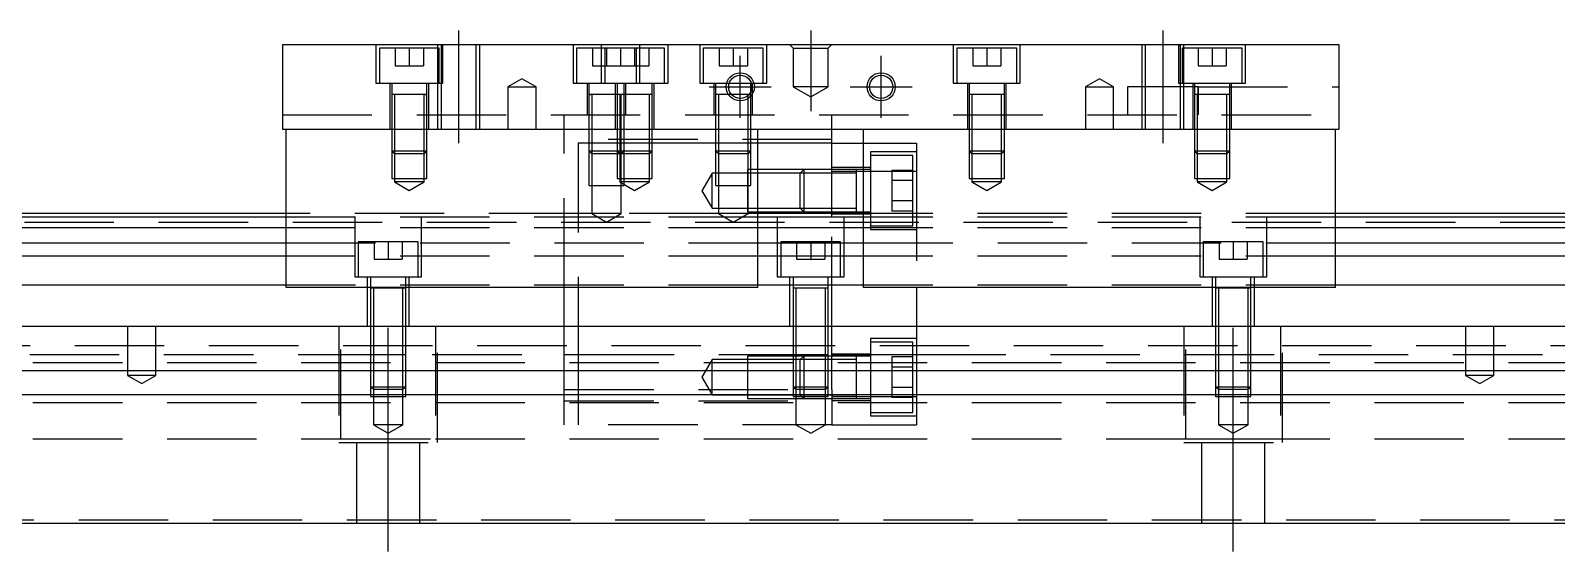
# Model space of a CAD drawing. Extents: x -20 to 870, y -279 to 102.
# Drawn here: x 209.2 to 425.9, y -243 to -169 of the extents above; entities that cross this region are included whole.
import ezdxf

# ---------------------------------------------------------------- set-up
doc = ezdxf.new("R2010")
doc.units = 0
doc.linetypes.add('CENTER', pattern=[50.8, 31.75, -6.35, 6.35, -6.35])
doc.linetypes.add('DASHED', pattern=[19.05, 12.7, -6.35])
doc.layers.get('0').update_dxf_attribs({"linetype": 'CONTINUOUS'})
doc.layers.add('CENTER', color=1, linetype='CENTER')

msp = doc.modelspace()

# ---------------------------------------------------------------- linework, layer by layer
at = {"color": 7, "linetype": 'CONTINUOUS'}
for p, q in [((245, -170.98), (245, -182.98)), ((245, -170.98), (395, -170.98)), ((395, -170.98), (395, -182.98)), ((311.500006, -178.08), (311.229838, -178.08)), ((245, -182.98), (395, -182.98)), ((245.5, -205.48), (245.5, -182.98)), ((312.5, -205.48), (312.5, -182.98)), ((323, -195.48), (323, -182.98)), ((327.5, -205.48), (327.5, -182.98)), ((394.5, -205.48), (394.5, -182.98)), ((323, -184.98), (327.5, -184.98)), ((245.5, -194.98), (28, -194.98)), ((583, -194.98), (394.5, -194.98)), ((245.5, -195.48), (0, -195.48)), ((245.5, -197.019608), (0, -197.019608)), ((327.5, -195.48), (312.5, -195.48)), ((327.5, -197.019608), (312.5, -197.019608)), ((640, -195.48), (394.5, -195.48)), ((640, -197.019608), (394.5, -197.019608)), ((0, -199.140392), (245.5, -199.140392)), ((312.5, -199.140392), (327.5, -199.140392)), ((394.5, -199.140392), (640, -199.140392)), ((245.5, -201.050532), (0, -201.050532)), ((327.5, -201.050532), (312.5, -201.050532)), ((640, -201.050532), (394.5, -201.050532)), ((245.5, -205.161934), (0, -205.161934)), ((312.5, -205.48), (245.5, -205.48)), ((327.5, -205.161934), (312.5, -205.161934)), ((394.5, -205.48), (327.5, -205.48)), ((640, -205.161934), (394.5, -205.161934)), ((0, -210.98), (640, -210.98)), ((0, -217.28), (640, -217.28)), ((0, -220.68), (640, -220.68)), ((0, -238.98), (640, -238.98))]:
    msp.add_line(p, q, dxfattribs=at)
at = {"color": 3, "linetype": 'DASHED'}
for p, q in [((258.25, -170.98), (258.25, -176.48)), ((267.000006, -170.98), (267.000006, -171.48)), ((267.5, -170.98), (267.5, -182.98)), ((267.75, -176.48), (267.75, -170.98)), ((272.5, -182.98), (272.5, -170.98)), ((272.999994, -182.98), (272.999994, -170.98)), ((286.25, -170.98), (286.25, -176.48)), ((290.25, -170.98), (290.25, -176.48)), ((295.75, -176.48), (295.75, -170.98)), ((299.75, -176.48), (299.75, -170.98)), ((304.25, -170.98), (304.25, -176.48)), ((313.75, -176.48), (313.75, -170.98)), ((317.5, -171.48), (317, -170.98)), ((322.5, -171.48), (323, -170.98)), ((340.25, -170.98), (340.25, -176.48)), ((349.75, -176.48), (349.75, -170.98)), ((367.000006, -170.98), (367.000006, -182.98)), ((367.5, -170.98), (367.5, -182.98)), ((372.25, -170.98), (372.25, -176.48)), ((372.5, -182.98), (372.5, -170.98)), ((372.999994, -171.48), (372.999994, -170.98)), ((381.75, -176.48), (381.75, -170.98)), ((267.25, -171.48), (258.75, -171.48)), ((258.75, -171.48), (258.75, -176.48)), ((261, -171.48), (261, -173.98)), ((263, -171.48), (263, -173.98)), ((265, -171.48), (265, -173.98)), ((267.000006, -171.48), (267.000006, -176.48)), ((267.25, -176.48), (267.25, -171.48)), ((290.75, -171.48), (286.75, -171.48)), ((286.75, -171.48), (286.75, -176.48)), ((289, -171.48), (289, -173.98)), ((299.25, -171.48), (290.75, -171.48)), ((290.75, -171.48), (290.75, -176.48)), ((291, -171.48), (291, -173.98)), ((293, -171.48), (293, -173.98)), ((295, -171.48), (295, -173.98)), ((295.25, -176.48), (295.25, -171.48)), ((297, -171.48), (297, -173.98)), ((299.25, -176.48), (299.25, -171.48)), ((313.25, -171.48), (304.75, -171.48)), ((304.75, -171.48), (304.75, -176.48)), ((307, -171.48), (307, -173.98)), ((309, -171.48), (309, -173.98)), ((311, -171.48), (311, -173.98)), ((313.25, -176.48), (313.25, -171.48)), ((317.5, -171.48), (317.5, -176.98)), ((317.5, -171.48), (322.5, -171.48)), ((322.5, -176.98), (322.5, -171.48)), ((349.25, -171.48), (340.75, -171.48)), ((340.75, -171.48), (340.75, -176.48)), ((343, -171.48), (343, -173.98)), ((345, -171.48), (345, -173.98)), ((347, -171.48), (347, -173.98)), ((349.25, -176.48), (349.25, -171.48)), ((381.25, -171.48), (372.75, -171.48)), ((372.75, -171.48), (372.75, -176.48)), ((372.999994, -176.48), (372.999994, -171.48)), ((375, -171.48), (375, -173.98)), ((377, -171.48), (377, -173.98)), ((379, -171.48), (379, -173.98)), ((381.25, -176.48), (381.25, -171.48)), ((261, -173.98), (263, -173.98)), ((263, -173.98), (265, -173.98)), ((289, -173.98), (291, -173.98)), ((291, -173.98), (293, -173.98)), ((293, -173.98), (295, -173.98)), ((295, -173.98), (297, -173.98)), ((307, -173.98), (309, -173.98)), ((309, -173.98), (311, -173.98)), ((343, -173.98), (345, -173.98)), ((345, -173.98), (347, -173.98)), ((375, -173.98), (377, -173.98)), ((377, -173.98), (379, -173.98)), ((258.25, -176.48), (267.75, -176.48)), ((260.25, -176.48), (260.25, -182.98)), ((260.5, -176.48), (260.5, -178.08)), ((265.5, -178.08), (265.5, -176.48)), ((265.75, -182.98), (265.75, -176.48)), ((267.000006, -176.48), (267.000006, -182.98)), ((279, -175.8253), (277, -176.98)), ((277, -176.98), (279, -176.98)), ((277, -176.98), (277, -182.98)), ((281, -176.98), (279, -175.8253)), ((279, -176.98), (281, -176.98)), ((281, -182.98), (281, -176.98)), ((286.25, -176.48), (290.25, -176.48)), ((288.25, -176.48), (288.25, -180.98)), ((288.5, -176.48), (288.5, -178.08)), ((290.25, -176.48), (299.75, -176.48)), ((292.25, -176.48), (292.25, -182.98)), ((292.5, -176.48), (292.5, -178.08)), ((293.5, -178.08), (293.5, -176.48)), ((293.75, -180.98), (293.75, -176.48)), ((297.5, -178.08), (297.5, -176.48)), ((297.75, -182.98), (297.75, -176.48)), ((304.25, -176.48), (313.75, -176.48)), ((306.25, -176.48), (306.25, -180.98)), ((306.5, -176.48), (306.5, -178.08)), ((311.5, -177.667386), (311.5, -176.48)), ((311.5, -178.08), (311.5, -177.667386)), ((311.75, -180.98), (311.75, -176.48)), ((322.5, -176.98), (317.5, -176.98)), ((317.5, -176.98), (320, -178.423376)), ((320, -178.423376), (322.5, -176.98)), ((340.25, -176.48), (349.75, -176.48)), ((342.25, -176.48), (342.25, -182.98)), ((342.5, -176.48), (342.5, -178.08)), ((347.5, -178.08), (347.5, -176.48)), ((347.75, -182.98), (347.75, -176.48)), ((361, -175.8253), (359, -176.98)), ((359, -176.98), (361, -176.98)), ((359, -176.98), (359, -182.98)), ((363, -176.98), (361, -175.8253)), ((361, -176.98), (363, -176.98)), ((363, -182.98), (363, -176.98)), ((365, -176.98), (365, -180.98)), ((375, -176.98), (365, -176.98)), ((372.25, -176.48), (381.75, -176.48)), ((372.999994, -182.98), (372.999994, -176.48)), ((374.25, -176.48), (374.25, -182.98)), ((374.5, -176.48), (374.5, -178.08)), ((375, -176.98), (395, -176.98)), ((375, -180.98), (375, -176.98)), ((375, -176.98), (375, -178.08)), ((379.5, -178.08), (379.5, -176.48)), ((379.75, -182.98), (379.75, -176.48)), ((260.5, -178.075), (260.5, -178.08)), ((265.5, -178.08), (260.5, -178.08)), ((260.5, -178.08), (260.5, -178.085)), ((260.5, -178.08), (260.5, -182.97998)), ((260.9, -178.08), (260.9, -182.97998)), ((265.1, -182.97998), (265.1, -178.08)), ((265.242602, -178.08), (265.5, -178.08)), ((265.5, -178.08), (265.5, -178.075)), ((265.5, -178.085), (265.5, -178.08)), ((265.5, -182.97998), (265.5, -178.08)), ((288.5, -178.075), (288.5, -178.08)), ((288.5, -178.08), (288.757448, -178.08)), ((293.5, -178.08), (288.5, -178.08)), ((288.5, -178.08), (288.5, -180.97998)), ((288.5, -178.08), (288.5, -178.085)), ((288.9, -178.08), (288.9, -186.48)), ((292.5, -178.075), (292.5, -178.08)), ((297.5, -178.08), (292.5, -178.08)), ((292.5, -178.08), (292.5, -178.085)), ((292.5, -178.08), (292.5, -182.97998)), ((292.9, -178.08), (292.9, -186.48)), ((293.1, -186.48), (293.1, -178.08)), ((293.5, -178.08), (293.5, -178.075)), ((293.5, -180.97998), (293.5, -178.08)), ((293.5, -178.085), (293.5, -178.08)), ((297.1, -186.48), (297.1, -178.08)), ((297.5, -178.08), (297.5, -178.075)), ((297.5, -178.085), (297.5, -178.08)), ((297.5, -182.97998), (297.5, -178.08)), ((306.5, -178.075), (306.5, -178.08)), ((311.5, -178.08), (306.5, -178.08)), ((306.5, -178.08), (306.5, -178.085)), ((306.5, -178.08), (306.5, -180.97998)), ((306.9, -178.08), (306.9, -186.48)), ((311.1, -186.48), (311.1, -178.08)), ((311.242602, -178.08), (311.5, -178.08)), ((311.5, -178.08), (311.5, -178.075)), ((311.5, -178.085), (311.5, -178.08)), ((311.5, -178.302876), (311.5, -178.08)), ((311.5, -180.97998), (311.5, -178.302876)), ((342.5, -178.075), (342.5, -178.08)), ((347.5, -178.08), (342.5, -178.08)), ((342.5, -178.08), (342.5, -178.085)), ((342.5, -178.08), (342.5, -182.97998)), ((342.9, -178.08), (342.9, -186.48)), ((347.1, -186.48), (347.1, -178.08)), ((347.5, -178.08), (347.5, -178.075)), ((347.5, -178.085), (347.5, -178.08)), ((347.5, -182.97998), (347.5, -178.08)), ((374.5, -178.075), (374.5, -178.08)), ((379.5, -178.08), (374.5, -178.08)), ((374.5, -178.08), (374.5, -182.97998)), ((374.5, -178.08), (374.5, -178.085)), ((374.9, -178.08), (374.9, -186.48)), ((375, -178.08), (375, -180.98)), ((379.1, -186.48), (379.1, -178.08)), ((379.5, -178.08), (379.5, -178.075)), ((379.5, -182.97998), (379.5, -178.08)), ((379.5, -178.085), (379.5, -178.08)), ((245, -180.98), (395, -180.98)), ((285, -182.98), (285, -180.98)), ((288.5, -180.98), (288.5, -182.98)), ((288.500006, -180.98), (288.500006, -182.98)), ((293.499994, -182.98), (293.499994, -180.98)), ((293.5, -182.98), (293.5, -180.98)), ((306.5, -180.98), (306.5, -182.98)), ((306.500006, -180.98), (306.500006, -182.98)), ((306.9, -180.98), (311.1, -180.98)), ((311.499994, -182.98), (311.499994, -180.98)), ((311.5, -182.98), (311.5, -180.98)), ((323, -182.98), (323, -180.98)), ((260.5, -182.98), (260.5, -186.08)), ((260.500006, -182.98), (260.500006, -186.080006)), ((260.9, -182.98), (260.9, -186.48)), ((265.1, -186.48), (265.1, -182.98)), ((265.499994, -186.080006), (265.499994, -182.98)), ((265.5, -186.08), (265.5, -182.98)), ((285, -205.48), (285, -182.98)), ((288.5, -182.98), (288.5, -186.08)), ((288.500006, -182.98), (288.500006, -186.080006)), ((292.5, -182.98), (292.5, -186.08)), ((292.500006, -182.98), (292.500006, -186.080006)), ((293.499994, -186.080006), (293.499994, -182.98)), ((293.5, -186.08), (293.5, -182.98)), ((297.499994, -186.080006), (297.499994, -182.98)), ((297.5, -186.08), (297.5, -182.98)), ((306.5, -182.98), (306.5, -186.08)), ((306.500006, -182.98), (306.500006, -186.080006)), ((311.499994, -186.080006), (311.499994, -182.98)), ((311.5, -186.08), (311.5, -182.98)), ((342.5, -182.98), (342.5, -186.08)), ((342.500006, -182.98), (342.500006, -186.080006)), ((347.499994, -186.080006), (347.499994, -182.98)), ((347.5, -186.08), (347.5, -182.98)), ((374.5, -182.98), (374.5, -186.08)), ((374.500006, -182.98), (374.500006, -186.080006)), ((379.499994, -186.080006), (379.499994, -182.98)), ((379.5, -186.08), (379.5, -182.98)), ((260.5, -186.08), (265.5, -186.08)), ((260.5, -186.08), (260.9, -186.48)), ((260.500006, -186.08002), (260.500006, -189.98)), ((265.1, -186.48), (265.5, -186.08)), ((265.499994, -189.98), (265.499994, -186.08002)), ((323, -184.48), (285, -184.48)), ((287, -184.98), (287, -203.98)), ((288.5, -184.98), (287, -184.98)), ((288.9, -184.98), (288.5, -184.98)), ((288.5, -186.08), (292.5, -186.08)), ((288.5, -186.08), (288.9, -186.48)), ((288.500006, -186.08002), (288.500006, -190.98)), ((292.5, -184.98), (288.9, -184.98)), ((292.9, -184.98), (292.5, -184.98)), ((292.5, -186.08), (297.5, -186.08)), ((292.5, -186.08), (292.9, -186.48)), ((292.500006, -186.08002), (292.500006, -189.98)), ((293.1, -184.98), (292.9, -184.98)), ((293.5, -184.98), (293.1, -184.98)), ((293.1, -186.48), (293.5, -186.08)), ((293.499994, -186.48), (293.499994, -186.08002)), ((297.1, -184.98), (293.5, -184.98)), ((297.5, -184.98), (297.1, -184.98)), ((297.1, -186.48), (297.5, -186.08)), ((297.499994, -189.98), (297.499994, -186.08002)), ((306.5, -184.98), (297.5, -184.98)), ((306.9, -184.98), (306.5, -184.98)), ((306.5, -186.08), (311.5, -186.08)), ((306.5, -186.08), (306.9, -186.48)), ((306.500006, -186.08002), (306.500006, -190.98)), ((311.1, -184.98), (306.9, -184.98)), ((311.5, -184.98), (311.1, -184.98)), ((311.1, -186.48), (311.5, -186.08)), ((311.499994, -190.98), (311.499994, -186.08002)), ((312.5, -184.98), (311.5, -184.98)), ((323, -184.98), (312.5, -184.98)), ((327.5, -184.98), (335, -184.98)), ((328.5, -186.23), (328.5, -197.23)), ((335, -186.23), (328.5, -186.23)), ((335, -184.98), (335, -188.98)), ((342.5, -186.08), (347.5, -186.08)), ((342.5, -186.08), (342.9, -186.48)), ((342.500006, -186.08002), (342.500006, -189.98)), ((347.1, -186.48), (347.5, -186.08)), ((347.499994, -189.98), (347.499994, -186.08002)), ((374.5, -186.08), (379.5, -186.08)), ((374.5, -186.08), (374.9, -186.48)), ((374.500006, -186.08002), (374.500006, -189.98)), ((379.1, -186.48), (379.5, -186.08)), ((379.499994, -189.98), (379.499994, -186.08002)), ((265.1, -186.48), (260.9, -186.48)), ((260.9, -186.48002), (260.9, -189.98)), ((265.1, -189.98), (265.1, -186.48002)), ((292.500006, -186.48), (288.9, -186.48)), ((288.9, -186.48002), (288.9, -190.98)), ((292.9, -186.48), (292.500006, -186.48)), ((297.1, -186.48), (292.9, -186.48)), ((292.9, -186.48002), (292.9, -189.98)), ((293.1, -190.98), (293.1, -186.48002)), ((293.499994, -189.98), (293.499994, -186.48)), ((297.1, -189.98), (297.1, -186.48002)), ((311.1, -186.48), (306.9, -186.48)), ((306.9, -186.48002), (306.9, -190.98)), ((311.1, -190.98), (311.1, -186.48002)), ((328.5, -188.43), (323, -188.43)), ((334.5, -186.73), (328.5, -186.73)), ((334.5, -196.73), (334.5, -186.73)), ((347.1, -186.48), (342.9, -186.48)), ((342.9, -186.48002), (342.9, -189.98)), ((347.1, -189.98), (347.1, -186.48002)), ((379.1, -186.48), (374.9, -186.48)), ((374.9, -186.48002), (374.9, -189.98)), ((379.1, -189.98), (379.1, -186.48002)), ((260.500006, -189.98), (265.499994, -189.98)), ((260.9, -189.98), (260.9, -190.48)), ((265.1, -190.48), (260.9, -190.48)), ((260.9, -190.48), (263, -191.692436)), ((263, -191.692436), (265.1, -190.48)), ((265.1, -190.48), (265.1, -189.98)), ((292.500006, -189.98), (297.499994, -189.98)), ((292.9, -189.98), (292.9, -190.48)), ((297.1, -190.48), (292.9, -190.48)), ((292.9, -190.48), (295, -191.692436)), ((293.499994, -190.98), (293.499994, -189.98)), ((295, -191.692436), (297.1, -190.48)), ((297.1, -190.48), (297.1, -189.98)), ((306, -189.23), (304.556624, -191.73)), ((306, -194.23), (306, -189.23)), ((311, -189.23), (306, -189.23)), ((311, -188.730006), (311, -190.848124)), ((311.499994, -188.730006), (311, -188.730006)), ((318.49998, -189.23), (311, -189.23)), ((312.5, -188.730006), (311.499994, -188.730006)), ((318.99998, -188.730006), (312.5, -188.730006)), ((319, -188.73), (318.5, -189.23)), ((318.5, -194.23), (318.5, -189.23)), ((326.5, -189.23), (318.5, -189.23)), ((323, -188.730006), (318.999994, -188.730006)), ((319, -188.73), (319, -194.73)), ((323, -188.73), (319, -188.73)), ((323, -188.98), (327.5, -188.98)), ((326.5, -188.73), (323.00002, -188.73)), ((326.5, -188.73), (326.495, -188.73)), ((326.5, -194.73), (326.5, -188.73)), ((326.505, -188.73), (326.5, -188.73)), ((327.5, -188.73), (326.5, -188.73)), ((328.5, -188.73), (327.5, -188.73)), ((327.5, -188.98), (335, -188.98)), ((331.5, -188.843248), (331.5, -190.286624)), ((334.5, -188.843248), (331.5, -188.843248)), ((334.5, -190.286624), (331.5, -190.286624)), ((331.5, -190.286624), (331.5, -193.173376)), ((335, -188.98), (335, -205.48)), ((342.500006, -189.98), (347.499994, -189.98)), ((342.9, -189.98), (342.9, -190.48)), ((347.1, -190.48), (342.9, -190.48)), ((342.9, -190.48), (345, -191.692436)), ((345, -191.692436), (347.1, -190.48)), ((347.1, -190.48), (347.1, -189.98)), ((374.500006, -189.98), (379.499994, -189.98)), ((374.9, -189.98), (374.9, -190.48)), ((379.1, -190.48), (374.9, -190.48)), ((374.9, -190.48), (377, -191.692436)), ((377, -191.692436), (379.1, -190.48)), ((379.1, -190.48), (379.1, -189.98)), ((288.500006, -190.98), (293.499994, -190.98)), ((288.9, -190.98), (288.9, -194.98)), ((293.1, -194.98), (293.1, -190.98)), ((304.556624, -191.73), (306, -194.23)), ((306.500006, -190.98), (311.499994, -190.98)), ((306.9, -190.98), (306.9, -194.98)), ((311, -190.848124), (311, -190.983818)), ((311, -190.983818), (311, -194.729994)), ((311.1, -194.98), (311.1, -190.98)), ((287, -194.98), (245.5, -194.98)), ((288.9, -194.98), (287, -194.98)), ((293.1, -194.98), (288.9, -194.98)), ((288.9, -194.98), (291, -196.192436)), ((291, -196.192436), (293.1, -194.98)), ((306.9, -194.98), (293.1, -194.98)), ((306, -194.23), (311, -194.23)), ((311.1, -194.98), (306.9, -194.98)), ((306.9, -194.98), (309, -196.192436)), ((309, -196.192436), (311.1, -194.98)), ((311, -194.23), (318.49998, -194.23)), ((311, -194.729994), (318.99998, -194.729994)), ((323, -194.98), (311.1, -194.98)), ((318.5, -194.23), (326.5, -194.23)), ((318.5, -194.23), (319, -194.73)), ((319, -194.729994), (323, -194.729994)), ((319, -194.73), (323, -194.73)), ((327.5, -194.98), (323, -194.98)), ((323.00002, -194.73), (326.5, -194.73)), ((326.495, -194.73), (326.5, -194.73)), ((326.5, -194.73), (326.505, -194.73)), ((326.5, -194.73), (327.5, -194.73)), ((327.5, -194.73), (328.5, -194.73)), ((328.5, -194.98), (327.5, -194.98)), ((335, -194.98), (328.5, -194.98)), ((331.5, -193.173376), (331.5, -194.616752)), ((334.5, -193.173376), (331.5, -193.173376)), ((334.5, -194.616752), (331.5, -194.616752)), ((394.5, -194.98), (335, -194.98)), ((583, -196.23), (25, -196.23)), ((312.5, -195.48), (245.5, -195.48)), ((312.5, -197.019608), (245.5, -197.019608)), ((255.25, -195.48), (255.25, -203.98)), ((264.75, -203.98), (264.75, -195.48)), ((315.25, -195.48), (315.25, -203.98)), ((323, -195.03), (328.5, -195.03)), ((323, -210.98), (323, -195.48)), ((324.75, -203.98), (324.75, -195.48)), ((394.5, -195.48), (327.5, -195.48)), ((394.5, -197.019608), (327.5, -197.019608)), ((328.5, -196.73), (334.5, -196.73)), ((375.25, -195.48), (375.25, -203.98)), ((384.75, -203.98), (384.75, -195.48)), ((245.5, -199.140392), (312.5, -199.140392)), ((264.25, -198.98), (255.75, -198.98)), ((255.75, -198.98), (255.75, -203.98)), ((258, -198.98), (258, -201.48)), ((260, -198.98), (260, -201.48)), ((262, -198.98), (262, -201.48)), ((264.25, -203.98), (264.25, -198.98)), ((324.25, -198.98), (315.75, -198.98)), ((315.75, -198.98), (315.75, -203.98)), ((318, -198.98), (318, -201.48)), ((320, -198.98), (320, -201.48)), ((322, -198.98), (322, -201.48)), ((324.25, -203.98), (324.25, -198.98)), ((327.5, -199.140392), (394.5, -199.140392)), ((328.5, -197.23), (335, -197.23)), ((384.25, -198.98), (375.75, -198.98)), ((375.75, -198.98), (375.75, -203.98)), ((378, -198.98), (378, -201.48)), ((380, -198.98), (380, -201.48)), ((382, -198.98), (382, -201.48)), ((384.25, -203.98), (384.25, -198.98)), ((312.5, -201.050532), (245.5, -201.050532)), ((258, -201.48), (260, -201.48)), ((260, -201.48), (262, -201.48)), ((318, -201.48), (320, -201.48)), ((320, -201.48), (322, -201.48)), ((394.5, -201.050532), (327.5, -201.050532)), ((378, -201.48), (380, -201.48)), ((380, -201.48), (382, -201.48)), ((312.5, -205.161934), (245.5, -205.161934)), ((255.25, -203.98), (264.75, -203.98)), ((257, -203.98), (257, -210.98)), ((257.5, -203.98), (257.5, -205.58)), ((257.5, -205.575), (257.5, -205.58)), ((262.5, -205.58), (257.5, -205.58)), ((257.5, -205.58), (257.5, -205.585)), ((257.5, -205.58), (257.5, -210.97998)), ((257.9, -205.58), (257.9, -210.97998)), ((262.1, -210.97998), (262.1, -205.58)), ((262.5, -205.58), (262.5, -203.98)), ((262.5, -205.58), (262.5, -205.575)), ((262.5, -205.585), (262.5, -205.58)), ((262.5, -210.97998), (262.5, -205.58)), ((263, -210.98), (263, -203.98)), ((285, -210.98), (285, -205.48)), ((287, -203.98), (287, -210.98)), ((315.25, -203.98), (324.75, -203.98)), ((317, -203.98), (317, -210.98)), ((317.5, -203.98), (317.5, -205.58)), ((317.5, -205.575), (317.5, -205.58)), ((322.5, -205.58), (317.5, -205.58)), ((317.5, -205.58), (317.5, -205.585)), ((317.5, -205.58), (317.5, -210.97998)), ((317.9, -205.58), (317.9, -210.97998)), ((322.1, -210.97998), (322.1, -205.58)), ((322.5, -205.58), (322.5, -203.98)), ((322.5, -205.58), (322.5, -205.575)), ((322.5, -205.585), (322.5, -205.58)), ((322.5, -210.97998), (322.5, -205.58)), ((323, -210.98), (323, -203.98)), ((394.5, -205.161934), (327.5, -205.161934)), ((335, -205.48), (335, -210.98)), ((375.25, -203.98), (384.75, -203.98)), ((377, -203.98), (377, -210.98)), ((377.5, -203.98), (377.5, -205.58)), ((377.5, -205.575), (377.5, -205.58)), ((382.5, -205.58), (377.5, -205.58)), ((377.5, -205.58), (377.5, -205.585)), ((377.5, -205.58), (377.5, -210.97998)), ((377.9, -205.58), (377.9, -210.97998)), ((382.1, -210.97998), (382.1, -205.58)), ((382.5, -205.58), (382.5, -203.98)), ((382.5, -205.58), (382.5, -205.575)), ((382.5, -205.585), (382.5, -205.58)), ((382.5, -210.97998), (382.5, -205.58)), ((383, -210.98), (383, -203.98)), ((223, -210.98), (223, -217.98)), ((227, -217.98), (227, -210.98)), ((253, -210.98), (253, -227.48)), ((253.291796, -226.98), (253.291796, -210.98)), ((257.5, -210.98), (257.5, -217.28)), ((257.500006, -210.98), (257.500006, -217.28)), ((257.9, -210.98), (257.9, -217.28)), ((262.1, -217.28), (262.1, -210.98)), ((262.499994, -217.28), (262.499994, -210.98)), ((262.5, -217.28), (262.5, -210.98)), ((266.708204, -210.98), (266.708204, -226.98)), ((267, -227.48), (267, -210.98)), ((285, -217.28), (285, -210.98)), ((287, -210.98), (287, -217.28)), ((317.5, -210.98), (317.5, -217.28)), ((317.500006, -210.98), (317.500006, -217.28)), ((317.9, -210.98), (317.9, -217.28)), ((322.1, -217.28), (322.1, -210.98)), ((322.499994, -217.28), (322.499994, -210.98)), ((322.5, -217.28), (322.5, -210.98)), ((323, -217.28), (323, -210.98)), ((335, -210.98), (335, -217.28)), ((373, -210.98), (373, -227.48)), ((373.291796, -226.98), (373.291796, -210.98)), ((377.5, -210.98), (377.5, -217.28)), ((377.500006, -210.98), (377.500006, -217.28)), ((377.9, -210.98), (377.9, -217.28)), ((382.1, -217.28), (382.1, -210.98)), ((382.499994, -217.28), (382.499994, -210.98)), ((382.5, -217.28), (382.5, -210.98)), ((386.708204, -210.98), (386.708204, -226.98)), ((387, -227.48), (387, -210.98)), ((413, -210.98), (413, -217.98)), ((417, -217.98), (417, -210.98)), ((25, -213.73), (583, -213.73)), ((328.5, -212.73), (328.5, -223.73)), ((335, -212.73), (328.5, -212.73)), ((334.5, -213.23), (328.5, -213.23)), ((334.5, -217.28), (334.5, -213.23)), ((0, -216.13), (640, -216.13)), ((56.708204, -214.98), (285, -214.98)), ((257.5, -214.98), (257.9, -214.98)), ((257.9, -214.98), (262.1, -214.98)), ((262.1, -214.98), (262.5, -214.98)), ((285, -214.98), (287, -214.98)), ((287, -214.98), (287.5, -214.98)), ((287.5, -214.98), (287.9, -214.98)), ((287.9, -214.98), (323, -214.98)), ((306, -215.73), (304.556624, -218.23)), ((306, -220.73), (306, -215.73)), ((311, -215.73), (306, -215.73)), ((311, -215.230006), (311, -220.68)), ((318.99998, -215.230006), (311, -215.230006)), ((318.49998, -215.73), (311, -215.73)), ((317.5, -214.98), (317.9, -214.98)), ((317.9, -214.98), (322.1, -214.98)), ((319, -215.23), (318.5, -215.73)), ((318.5, -220.68), (318.5, -215.73)), ((326.5, -215.73), (318.5, -215.73)), ((319, -215.23), (319, -220.68)), ((323, -215.23), (319, -215.23)), ((323, -215.230006), (319, -215.230006)), ((322.1, -214.98), (322.5, -214.98)), ((328.5, -214.93), (323, -214.93)), ((323, -214.98), (328.5, -214.98)), ((326.505, -215.23), (323.00002, -215.23)), ((328.5, -215.23), (326.495, -215.23)), ((326.5, -221.23), (326.5, -215.23)), ((328.5, -214.98), (334.5, -214.98)), ((331.5, -215.343248), (331.5, -216.786624)), ((334.5, -215.343248), (331.5, -215.343248)), ((334.5, -214.98), (335, -214.98)), ((335, -214.98), (557.5, -214.98)), ((377.5, -214.98), (377.9, -214.98)), ((377.9, -214.98), (382.1, -214.98)), ((382.1, -214.98), (382.5, -214.98)), ((227, -217.98), (223, -217.98)), ((223, -217.98), (225, -219.1347)), ((225, -219.1347), (227, -217.98)), ((257.5, -217.28), (257.5, -219.58)), ((257.500006, -217.28), (257.500006, -219.580006)), ((257.9, -217.28), (257.9, -219.98)), ((262.1, -219.98), (262.1, -217.28)), ((262.499994, -219.580006), (262.499994, -217.28)), ((262.5, -219.58), (262.5, -217.28)), ((285, -219.98), (285, -217.28)), ((287, -217.28), (287, -220.68)), ((304.556624, -218.23), (306, -220.73)), ((317.5, -217.28), (317.5, -219.58)), ((317.500006, -217.28), (317.500006, -219.580006)), ((317.9, -217.28), (317.9, -219.98)), ((322.1, -219.98), (322.1, -217.28)), ((322.499994, -219.580006), (322.499994, -217.28)), ((322.5, -219.58), (322.5, -217.28)), ((323, -219.98), (323, -217.28)), ((334.5, -216.786624), (331.5, -216.786624)), ((331.5, -216.786624), (331.5, -219.673376)), ((334.5, -220.68), (334.5, -217.28)), ((335, -217.28), (335, -220.68)), ((377.5, -217.28), (377.5, -219.58)), ((377.500006, -217.28), (377.500006, -219.580006)), ((377.9, -217.28), (377.9, -219.98)), ((382.1, -219.98), (382.1, -217.28)), ((382.499994, -219.580006), (382.499994, -217.28)), ((382.5, -219.58), (382.5, -217.28)), ((417, -217.98), (413, -217.98)), ((413, -217.98), (415, -219.1347)), ((415, -219.1347), (417, -217.98)), ((257.5, -219.58), (262.5, -219.58)), ((257.5, -219.58), (257.9, -219.98)), ((257.500006, -219.58002), (257.500006, -220.68)), ((257.500006, -220.68), (257.500006, -220.98)), ((257.500006, -220.98), (262.499994, -220.98)), ((262.1, -219.98), (257.9, -219.98)), ((257.9, -219.98002), (257.9, -220.98)), ((257.9, -220.98), (257.9, -224.98)), ((262.1, -219.98), (262.5, -219.58)), ((262.1, -220.98), (262.1, -219.98002)), ((262.1, -224.98), (262.1, -220.98)), ((262.499994, -220.68), (262.499994, -219.58002)), ((262.499994, -220.98), (262.499994, -220.68)), ((285, -220.68), (285, -219.98)), ((285, -219.98), (323, -219.98)), ((285, -224.98), (285, -220.68)), ((287, -220.68), (287, -224.98)), ((306, -220.73), (311, -220.73)), ((311, -220.68), (311, -221.229994)), ((311, -220.73), (318.49998, -220.73)), ((317.5, -219.58), (322.5, -219.58)), ((317.5, -219.58), (317.9, -219.98)), ((317.500006, -219.58002), (317.500006, -220.68)), ((317.500006, -220.68), (317.500006, -220.98)), ((317.500006, -220.98), (322.499994, -220.98)), ((322.1, -219.98), (317.9, -219.98)), ((317.9, -219.98002), (317.9, -220.98)), ((317.9, -220.98), (317.9, -224.98)), ((318.5, -220.73), (318.5, -220.68)), ((318.5, -220.73), (326.5, -220.73)), ((318.5, -220.73), (319, -221.23)), ((319, -220.68), (319, -221.23)), ((322.1, -219.98), (322.5, -219.58)), ((322.1, -220.98), (322.1, -219.98002)), ((322.1, -224.98), (322.1, -220.98)), ((322.499994, -220.68), (322.499994, -219.58002)), ((322.499994, -220.98), (322.499994, -220.68)), ((323, -219.98), (323, -220.68)), ((323, -220.68), (323, -224.98)), ((323, -220.98), (335, -220.98)), ((331.5, -219.673376), (331.5, -221.116752)), ((334.5, -219.673376), (331.5, -219.673376)), ((334.5, -223.23), (334.5, -220.68)), ((335, -220.68), (335, -220.98)), ((335, -220.98), (335, -224.98)), ((377.5, -219.58), (382.5, -219.58)), ((377.5, -219.58), (377.9, -219.98)), ((377.500006, -219.58002), (377.500006, -220.68)), ((377.500006, -220.68), (377.500006, -220.98)), ((377.500006, -220.98), (382.499994, -220.98)), ((382.1, -219.98), (377.9, -219.98)), ((377.9, -219.98002), (377.9, -220.98)), ((377.9, -220.98), (377.9, -224.98)), ((382.1, -219.98), (382.5, -219.58)), ((382.1, -220.98), (382.1, -219.98002)), ((382.1, -224.98), (382.1, -220.98)), ((382.499994, -220.68), (382.499994, -219.58002)), ((382.499994, -220.98), (382.499994, -220.68)), ((0, -221.83), (640, -221.83)), ((285, -221.60077), (323, -221.60077)), ((285, -221.60077), (287, -221.60077)), ((311, -221.229994), (318.99998, -221.229994)), ((318.999994, -221.229994), (323, -221.229994)), ((319, -221.23), (323, -221.23)), ((323, -221.53), (328.5, -221.53)), ((323.00002, -221.23), (326.5, -221.23)), ((326.495, -221.23), (326.5, -221.23)), ((326.5, -221.23), (326.505, -221.23)), ((326.5, -221.23), (328.5, -221.23)), ((334.5, -221.116752), (331.5, -221.116752)), ((262.1, -224.98), (257.9, -224.98)), ((257.9, -224.98), (260, -226.192436)), ((260, -226.192436), (262.1, -224.98)), ((323, -224.98), (285, -224.98)), ((322.1, -224.98), (317.9, -224.98)), ((317.9, -224.98), (320, -226.192436)), ((320, -226.192436), (322.1, -224.98)), ((323, -224.98), (335, -224.98)), ((328.5, -223.23), (334.5, -223.23)), ((328.5, -223.73), (335, -223.73)), ((382.1, -224.98), (377.9, -224.98)), ((377.9, -224.98), (380, -226.192436)), ((380, -226.192436), (382.1, -224.98)), ((0, -226.98), (640, -226.98)), ((253, -227.48), (267, -227.48)), ((253.291796, -226.98), (266.708204, -226.98)), ((255.5, -227.48), (255.5, -238.98)), ((264.5, -238.98), (264.5, -227.48)), ((373, -227.48), (387, -227.48)), ((373.291796, -226.98), (386.708204, -226.98)), ((375.5, -227.48), (375.5, -238.98)), ((384.5, -238.98), (384.5, -227.48)), ((6.499992, -238.48), (640, -238.48))]:
    msp.add_line(p, q, dxfattribs=at)
at = {"color": 3, "linetype": 'CONTINUOUS'}
for centre in [(310, -176.98), (330, -176.98)]:
    msp.add_circle(centre, 2, dxfattribs=at)
at = {"color": 7, "linetype": 'CONTINUOUS'}
for centre in [(310, -176.98), (330, -176.98)]:
    msp.add_circle(centre, 1.65, dxfattribs=at)
at = {"layer": 'CENTER', "color": 1, "linetype": 'CENTER'}
for p, q in [((270, -168.98), (270, -184.98)), ((320, -168.98), (320, -180.423376)), ((370, -168.98), (370, -184.98)), ((310, -181.38), (310, -172.58)), ((330, -181.38), (330, -172.58)), ((305.6, -176.98), (314.4, -176.98)), ((325.6, -176.98), (334.4, -176.98)), ((260, -242.98), (260, -208.98)), ((380, -242.98), (380, -208.98))]:
    msp.add_line(p, q, dxfattribs=at)

doc.saveas('drawing.dxf')
